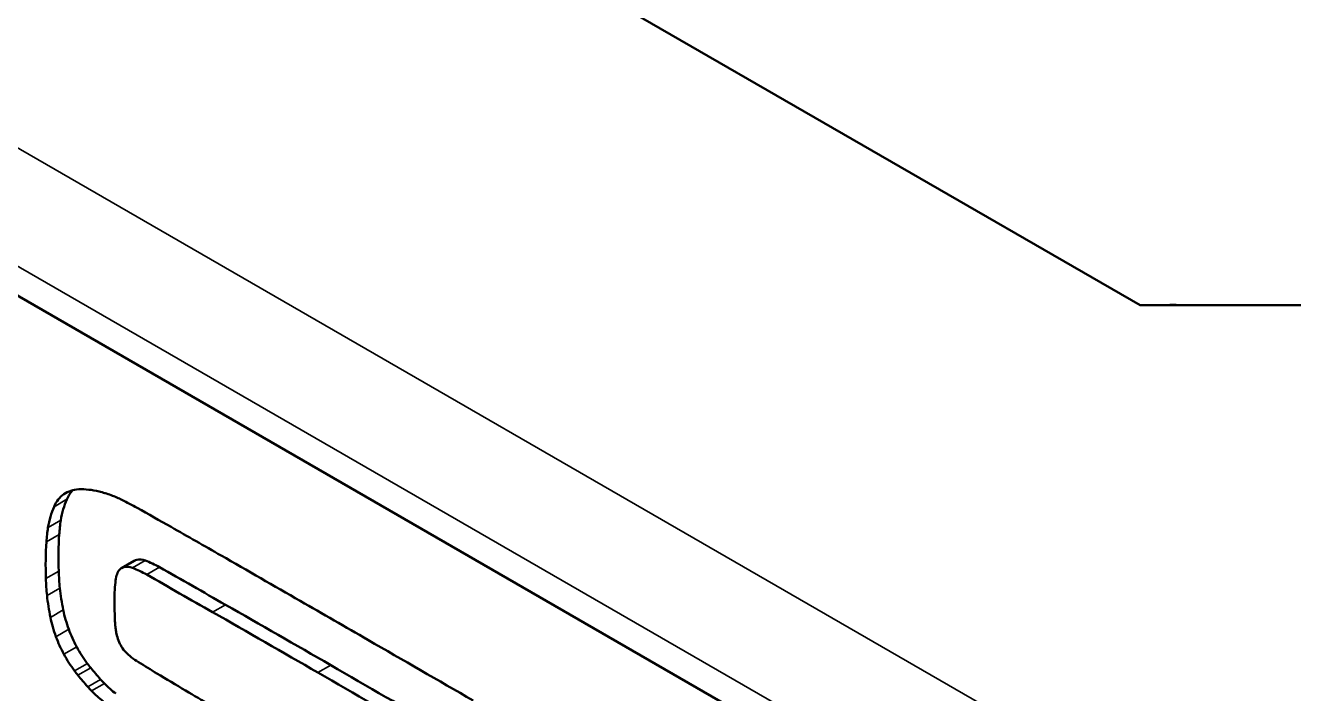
# Model space of a CAD drawing. Header units: inches. Extents: x -20.7 to 49, y -43 to 17.2.
# Drawn here: x -18.322 to -14.189, y -5.21 to -3.032 of the extents above; entities that cross this region are included whole.
import ezdxf

# ---------------------------------------------------------------- set-up
doc = ezdxf.new("R2010")
doc.units = ezdxf.units.IN
doc.header["$MEASUREMENT"] = 0
doc.layers.add('Visible (ANSI)', color=7, linetype='Continuous', lineweight=50)
doc.layers.add('Visible Narrow (ANSI)', color=7, linetype='Continuous', lineweight=35)

msp = doc.modelspace()

# ---------------------------------------------------------------- linework, layer by layer
at = {"layer": 'Visible (ANSI)'}
for p, q in [((-14.6888, -3.944), (-17.2779, -2.4492)), ((-20.7356, -2.534), (-14.3345, -6.2296)), ((-20.7356, -2.534), (-14.3345, -6.2296)), ((-11.0274, -3.944), (-14.6888, -3.944)), ((-18.0086, -4.8011), (-17.9668, -4.777))]:
    msp.add_line(p, q, dxfattribs=at)
for centre, major_axis, ratio, start_param, end_param in [((-14.5818, -3.9973), (0.0945, 0), 0.57735, 1.355441, 1.786151), ((-18.0639, -4.7735), (-0.1257, 0.2178), 0.57735, 5.990062, 6.335585), ((-17.989, -4.9778), (-0.2377, 0.4116), 0.57735, 5.775518, 5.990062), ((-18.0645, -4.7724), (-0.1251, 0.2166), 0.57735, 0.0524, 0.398983), ((-17.8805, -4.8973), (-0.2337, 0.4047), 0.57735, 0.398983, 0.616077), ((-18.0228, -4.7483), (-0.1251, 0.2166), 0.57735, 0.167337, 0.398983), ((-17.9714, -5.0592), (0.283, -0.4902), 0.57735, 2.585109, 2.633925), ((-17.9604, -5.1204), (0.3175, -0.5499), 0.57735, 2.540319, 2.585109), ((-17.9669, -5.0764), (0.2924, -0.5065), 0.57735, 2.493965, 2.540319), ((-17.9912, -4.8597), (0.1671, -0.2894), 0.57735, 2.423489, 2.493966), ((-17.943, -5.7134), (0.6741, -1.1675), 0.57735, 2.371268, 2.423489), ((-17.9223, -4.9214), (-0.2337, 0.4047), 0.57735, 0.398983, 0.616077), ((-17.6904, -25.2085), (12.5243, -21.6927), 0.57735, 2.365045, 2.371269), ((-17.8078, -5.0101), (-0.3158, 0.547), 0.57735, 0.616076, 0.712798), ((-17.766, -4.986), (-0.3158, 0.547), 0.57735, 0.616076, 0.712798), ((-17.5698, -41.0117), (22.1595, -38.3814), 0.57735, 2.359837, 2.365045), ((-17.2349, -5.4927), (-0.746, 1.2686), 0.499668, 0.63389, 0.743308), ((-17.2767, -5.5168), (-0.746, 1.2686), 0.499668, 0.63389, 0.743308), ((-17.9207, -4.8569), (-0.0461, 0.0799), 0.57735, 6.124523, 6.283185), ((-17.9208, -4.8614), (-0.0457, 0.0846), 0.587684, 5.688452, 6.138426), ((-17.8819, -5.1282), (-0.2013, 0.3486), 0.57735, 5.507149, 5.670622), ((-17.0204, -215.5552), (128.8516, -223.1775), 0.57735, 2.35842, 2.359836), ((-17.7038, -5.128), (-0.39, 0.6755), 0.57735, 0.825197, 0.90876), ((-17.662, -5.1039), (-0.39, 0.6755), 0.57735, 0.825197, 0.90876), ((-17.7924, -5.0198), (0.1683, -0.2915), 0.57735, 3.721432, 3.824541), ((-17.9503, -4.8906), (-0.0543, 0.094), 0.57735, 0.340111, 0.57984), ((-17.9714, -4.8669), (-0.0377, 0.0654), 0.57735, 0.071989, 0.340111), ((-17.9624, -4.881), (-0.0461, 0.0799), 0.57735, 6.124523, 6.355174), ((-17.9626, -4.8855), (-0.0457, 0.0846), 0.587684, 5.688452, 6.138426), ((-17.9237, -5.1524), (-0.2013, 0.3486), 0.57735, 5.507149, 5.670622), ((-17.4207, -67.4834), (-38.1949, 66.1554), 0.57735, 5.503173, 5.507149), ((-17.3789, -67.4593), (-38.1949, 66.1554), 0.57735, 5.503173, 5.507149), ((-17.8105, -5.0394), (-0.2843, 0.4923), 0.57735, 0.90876, 1.051117), ((-17.6588, -5.1129), (0.2633, -0.4561), 0.57735, 3.82454, 3.9077), ((-17.8522, -5.0636), (-0.2843, 0.4923), 0.57735, 0.90876, 1.051117), ((-17.1493, -5.4184), (0.6237, -1.0802), 0.57735, 3.9077, 3.951363), ((-16.9574, -248.2795), (148.8688, -257.8484), 0.57735, 2.357372, 2.35842), ((-17.987, -4.993), (-0.1549, 0.2683), 0.57735, 1.051116, 1.275369), ((-16.6068, -5.7163), (1.0074, -1.7448), 0.57735, 3.951363, 3.968931), ((-17.3177, -89.6103), (-51.7086, 89.5619), 0.57735, 5.498482, 5.503174), ((-17.2759, -89.5862), (-51.7086, 89.5619), 0.57735, 5.498482, 5.503174), ((-18.0287, -5.0171), (-0.1549, 0.2683), 0.57735, 1.051116, 1.275369), ((-18.0216, -4.9943), (-0.1271, 0.2202), 0.57735, 1.275368, 1.525999), ((-17.6948, -5.1409), (0.2374, -0.4111), 0.57735, 3.968932, 4.020341), ((-17.8451, -5.0703), (0.1306, -0.2262), 0.57735, 4.020341, 4.09281), ((-17.9029, -5.0481), (0.0892, -0.1545), 0.57735, 4.09281, 4.189273), ((-18.0634, -5.0184), (-0.1271, 0.2202), 0.57735, 1.275368, 1.525999), ((-17.9637, -5.0319), (0.0446, -0.0773), 0.57735, 4.189273, 4.458554), ((-17.9749, -5.033), (0.0355, -0.0615), 0.57735, 4.458555, 4.778249), ((-15.8417, -1343.9452), (819.4303, -1419.295), 0.57735, 2.357075, 2.357371), ((-18.0578, -5.0158), (-0.1325, 0.2294), 0.57735, 1.526, 1.76904), ((-18.0161, -4.9917), (-0.1325, 0.2294), 0.57735, 1.526, 1.76904), ((-17.9738, -5.0322), (0.0367, -0.0635), 0.57735, 4.77825, 5.092118), ((-17.9662, -5.0163), (0.0502, -0.0869), 0.57735, 5.092118, 5.340222), ((-18.0321, -5.0102), (-0.112, 0.194), 0.57735, 1.769041, 1.849518), ((-17.9464, -4.8836), (0.1395, -0.2417), 0.57735, 5.340222, 5.463156), ((-17.7686, 0.939), (3.7702, -6.5301), 0.57735, 5.463156, 5.474448), ((-16.5426, -1310.0475), (-798.8263, 1383.6078), 0.57735, 5.497845, 5.498481), ((-18.0738, -5.0344), (-0.112, 0.194), 0.57735, 1.769041, 1.849518), ((-17.856, -4.707), (-0.4294, 0.7437), 0.57735, 1.849519, 1.909141), ((-17.8143, -4.6829), (-0.4294, 0.7437), 0.57735, 1.849519, 1.909141), ((-17.9908, -5.0061), (-0.1406, 0.2436), 0.57735, 1.909139, 1.97807), ((-17.6581, 6.3438), (7.1199, -12.332), 0.57735, 5.474449, 5.483709), ((-16.5843, -1310.0716), (-798.8263, 1383.6078), 0.57735, 5.497845, 5.498481), ((-18.0326, -5.0302), (-0.1406, 0.2436), 0.57735, 1.909139, 1.97807), ((-18.0455, -5.0602), (-0.116, 0.2008), 0.57735, 1.97807, 2.213568), ((-18.0037, -5.0361), (-0.116, 0.2008), 0.57735, 1.97807, 2.213568), ((-16.6121, 91.5272), (59.6589, -103.3322), 0.57735, 5.483709, 5.485645)]:
    msp.add_ellipse(centre, major_axis=major_axis, ratio=ratio, start_param=start_param, end_param=end_param, dxfattribs=at)
at = {"layer": 'Visible Narrow (ANSI)'}
for p, q in [((-14.2367, -5.8039), (-20.4994, -2.1882)), ((-20.7356, -2.4375), (-14.3345, -6.1332)), ((-18.2284, -4.6008), (-18.1866, -4.5767)), ((-18.196, -4.5599), (-18.1828, -4.5523)), ((-18.248, -4.669), (-18.2063, -4.6449)), ((-18.2532, -4.7155), (-18.2115, -4.6914)), ((-18.0007, -4.7979), (-17.9589, -4.7738)), ((-17.9726, -4.8003), (-17.9309, -4.7762)), ((-18.2549, -4.8351), (-18.2132, -4.811)), ((-17.9264, -4.8222), (-17.8846, -4.7981)), ((-18.2512, -4.8903), (-18.2094, -4.8662)), ((-18.2401, -4.9615), (-18.1983, -4.9374)), ((-17.7116, -4.9443), (-17.6698, -4.9202)), ((-18.222, -5.0246), (-18.1803, -5.0004)), ((-18.1961, -5.0819), (-18.1543, -5.0578)), ((-18.1616, -5.136), (-18.1198, -5.1119)), ((-17.3685, -5.1412), (-17.3267, -5.1171)), ((-18.1507, -5.1499), (-18.1089, -5.1258)), ((-18.1185, -5.1876), (-18.0768, -5.1635)), ((-18.106, -5.2012), (-18.0642, -5.1771))]:
    msp.add_line(p, q, dxfattribs=at)

doc.saveas('drawing.dxf')
